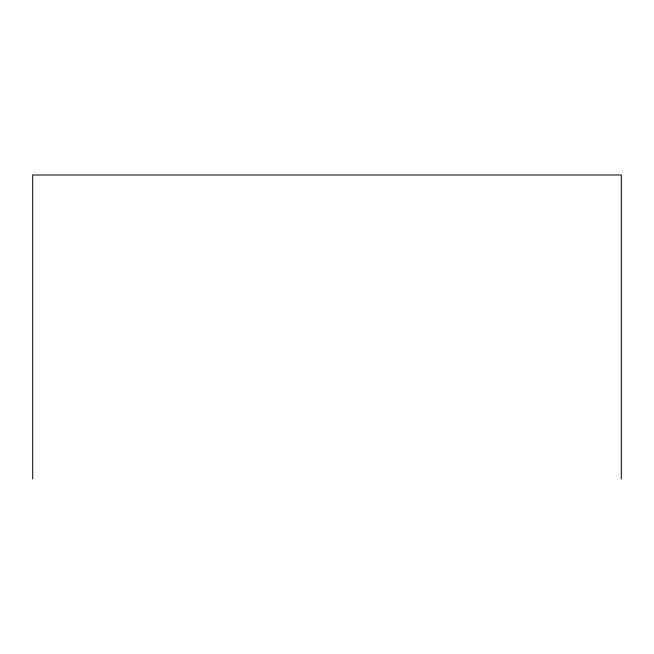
<?xml version="1.0" encoding="UTF-8"?>
<svg xmlns="http://www.w3.org/2000/svg" width="654" height="654" viewBox="0 0 654 654"><rect width="100%" height="100%" fill="white"/><g stroke="black" fill="none" stroke-linecap="round" stroke-linejoin="round"><path stroke-width="0.98" d="M621.3 479.014L621.3 174.986L32.7 174.986L32.7 479.014"/></g></svg>
